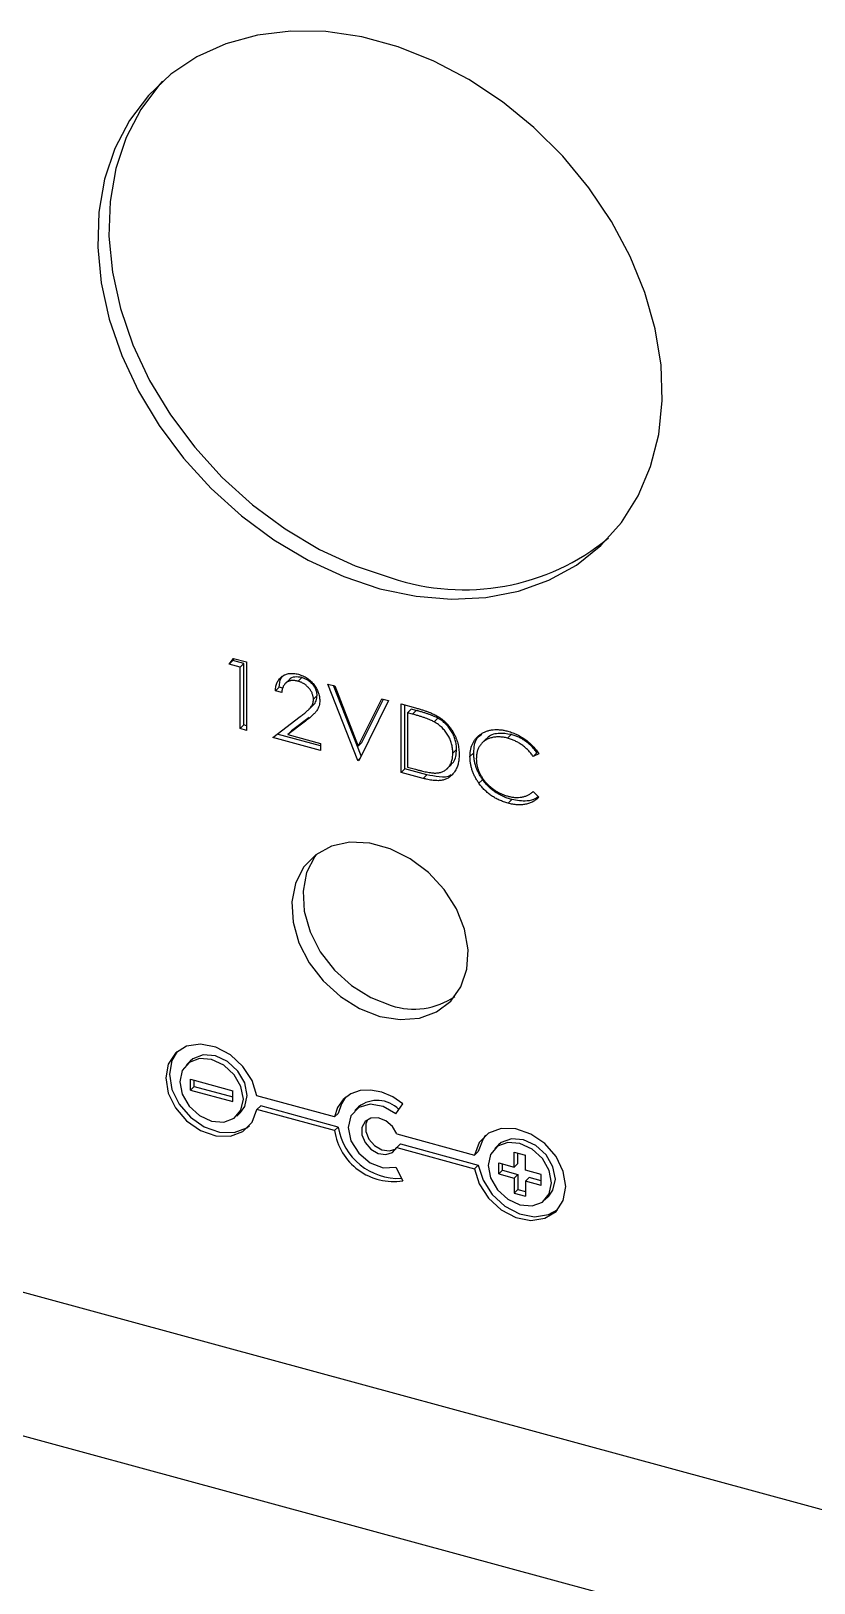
# Model space of a CAD drawing. Header units: millimetres. Extents: x 0 to 836, y 0 to 589.
# Drawn here: x 110.05 to 134.57, y 54.7 to 103.3 of the extents above; entities that cross this region are included whole.
import ezdxf

# ---------------------------------------------------------------- set-up
doc = ezdxf.new("R2010")
doc.units = ezdxf.units.MM

msp = doc.modelspace()

# ---------------------------------------------------------------- linework, layer by layer
at = {"color": 7, "linetype": 'Continuous', "lineweight": 25}
for p, q in [((31.86832, 84.98527), (219.36496, 34.0277)), ((116.25372, 83.47482), (116.38349, 83.65933)), ((116.37039, 83.58869), (116.4142, 83.65099)), ((116.38349, 83.65933), (116.7923, 83.54823)), ((116.37039, 83.58869), (116.25372, 83.47482)), ((116.59388, 83.38237), (116.25372, 83.47482)), ((116.71055, 83.49625), (116.37039, 83.58869)), ((116.71055, 83.49625), (116.59388, 83.38237)), ((116.59388, 81.45924), (116.59388, 83.38237)), ((116.71055, 81.57311), (116.71055, 83.49625)), ((116.7923, 83.54823), (116.7923, 81.40531)), ((117.81607, 82.75622), (117.6994, 82.64234)), ((117.89783, 82.58841), (117.6994, 82.64234)), ((117.92701, 82.72607), (117.81607, 82.75622)), ((118.14389, 83.0017), (117.99805, 82.85936)), ((118.52696, 83.05753), (118.41028, 82.94366)), ((119.34351, 82.85486), (119.55611, 82.79708)), ((120.27895, 80.45771), (119.34351, 82.85486)), ((120.38324, 80.60333), (119.52374, 82.80588)), ((119.55611, 82.79708), (120.29313, 80.90803)), ((118.73592, 82.05012), (118.88177, 82.19247)), ((119.00664, 82.49274), (118.88996, 82.37887)), ((120.29313, 80.90803), (121.03014, 82.39647)), ((121.24274, 82.33869), (120.3073, 80.45001)), ((120.4098, 81.02191), (121.08328, 82.38203)), ((121.03014, 82.39647), (121.24274, 82.33869)), ((121.6396, 82.23084), (122.08606, 82.1095)), ((121.6396, 80.08792), (121.6396, 82.23084)), ((121.75627, 80.2018), (121.75627, 82.19913)), ((117.61436, 81.18189), (118.47185, 81.83572)), ((118.64104, 81.69487), (118.08784, 81.273)), ((118.75772, 81.80874), (118.20451, 81.38687)), ((118.75772, 81.80874), (118.64104, 81.69487)), ((121.9547, 82.071), (121.83802, 81.95712)), ((121.83802, 81.95712), (121.83802, 80.25378)), ((121.99349, 81.91487), (121.83802, 81.95712)), ((122.11016, 82.02875), (121.9547, 82.071)), ((122.11016, 82.02875), (121.99349, 81.91487)), ((122.7896, 81.78399), (122.67292, 81.67012)), ((116.71055, 81.57311), (116.59388, 81.45924)), ((116.7923, 81.40531), (116.59388, 81.45924)), ((116.7923, 81.5509), (116.71055, 81.57311)), ((119.11674, 80.77358), (117.61436, 81.18189)), ((119.11674, 80.91916), (117.75512, 81.28922)), ((118.20451, 81.38687), (118.08784, 81.273)), ((118.08784, 81.273), (119.11674, 80.99336)), ((125.0879, 81.27441), (124.97122, 81.16053)), ((119.11674, 80.99336), (119.11674, 80.77358)), ((120.4098, 81.02191), (120.29313, 80.90803)), ((123.37203, 80.80751), (123.25536, 80.69363)), ((123.91062, 80.7002), (123.79395, 80.58632)), ((124.31358, 81.14569), (124.16773, 81.00335)), ((125.89135, 80.6989), (125.77468, 80.58502)), ((32.21834, 80.39819), (219.71498, 29.44062)), ((120.34121, 80.51848), (120.27895, 80.45771)), ((120.3073, 80.45001), (120.27895, 80.45771)), ((121.75627, 80.2018), (121.6396, 80.08792)), ((122.44146, 80.01557), (121.75627, 80.2018)), ((121.83802, 80.25378), (122.09181, 80.1848)), ((123.07109, 80.1969), (123.21694, 80.33925)), ((125.9483, 80.66661), (125.77468, 80.58502)), ((122.32479, 79.9017), (121.6396, 80.08792)), ((122.44146, 80.01557), (122.32479, 79.9017)), ((124.19099, 79.8599), (124.07431, 79.74602)), ((125.10296, 79.23729), (124.98628, 79.12341)), ((125.77468, 79.48609), (125.9483, 79.3114)), ((115.03204, 71.04906), (114.91537, 70.93519)), ((115.03784, 70.48181), (116.36447, 70.12126)), ((115.03784, 70.13894), (115.03784, 70.48181)), ((115.15452, 70.25282), (115.03784, 70.13894)), ((115.03784, 70.13894), (116.36447, 69.77839)), ((115.15452, 70.25282), (115.15452, 70.4501)), ((115.15452, 70.25282), (116.36447, 69.92398)), ((116.36447, 69.77839), (116.36447, 70.12126)), ((119.55338, 69.29744), (117.12123, 69.95845)), ((117.2379, 69.64374), (117.12123, 69.52986)), ((119.55338, 68.86886), (117.12123, 69.52986)), ((119.67005, 68.98273), (117.2379, 69.64374)), ((120.30433, 69.61617), (120.18766, 69.50229)), ((121.47093, 69.39712), (121.69204, 69.70819)), ((116.48695, 69.32501), (116.60362, 69.43889)), ((119.67005, 69.41132), (119.55338, 69.29744)), ((119.67005, 68.98273), (119.55338, 68.86886)), ((121.5041, 68.76728), (123.93625, 68.10627)), ((121.62077, 68.45257), (121.5041, 68.33869)), ((121.5041, 68.33869), (123.93625, 67.67769)), ((121.62077, 68.45257), (124.05292, 67.79156)), ((124.05292, 68.22015), (123.93625, 68.10627)), ((124.6872, 68.425), (124.57053, 68.31112)), ((125.17943, 68.19698), (125.5332, 68.10084)), ((125.17943, 67.72554), (125.17943, 68.19698)), ((125.29611, 67.83942), (125.29611, 68.16527)), ((125.5332, 67.62939), (125.5332, 68.10084)), ((121.47093, 67.72688), (121.69204, 67.29562)), ((124.05292, 67.79156), (123.93625, 67.67769)), ((124.693, 67.85774), (125.17943, 67.72554)), ((124.693, 67.51488), (124.693, 67.85774)), ((124.80968, 67.62875), (124.693, 67.51488)), ((124.80968, 67.62875), (124.80968, 67.82603)), ((124.80968, 67.62875), (125.29611, 67.49655)), ((125.29611, 67.83942), (125.17943, 67.72554)), ((126.01963, 67.49719), (125.5332, 67.62939)), ((124.693, 67.51488), (125.17943, 67.38267)), ((125.29611, 67.49655), (125.17943, 67.38267)), ((125.17943, 67.38267), (125.17943, 66.91123)), ((125.29611, 67.49655), (125.29611, 67.02511)), ((125.64987, 67.40041), (125.5332, 67.28653)), ((125.5332, 67.28653), (125.5332, 66.81509)), ((126.01963, 67.15433), (125.5332, 67.28653)), ((126.01963, 67.29991), (125.64987, 67.40041)), ((126.01963, 67.15433), (126.01963, 67.49719)), ((125.29611, 67.02511), (125.17943, 66.91123)), ((125.17943, 66.91123), (125.5332, 66.81509)), ((125.29611, 67.02511), (125.5332, 66.96067)), ((126.14211, 66.70095), (126.25878, 66.81483))]:
    msp.add_line(p, q, dxfattribs=at)
at = {"color": 7, "linetype": 'Continuous', "lineweight": 25, "flags": 128}
for points in [[(120.97345, 85.84055), (122.10442, 85.60355), (123.21681, 85.51119), (124.29238, 85.56498), (125.31344, 85.76405), (126.26324, 86.10511), (127.12619, 86.58258), (127.88811, 87.18862), (128.53648, 87.91326), (129.06068, 88.74462), (129.45208, 89.66904), (129.70426, 90.67134), (129.81308, 91.73506), (129.77676, 92.84275), (129.59589, 93.97621), (129.27343, 95.11682), (128.81469, 96.24587), (128.2272, 97.34481), (127.5206, 98.39559), (126.7065, 99.38097), (125.79826, 100.28476), (124.81079, 101.09213), (123.76032, 101.78981), (122.66409, 102.36635), (121.5401, 102.81228), (120.4068, 103.12029), (119.28281, 103.28531), (118.18657, 103.30463), (117.1361, 103.17794), (116.14864, 102.90732), (115.2404, 102.49721), (114.42629, 101.95434), (113.71969, 101.28764), (113.1322, 100.50803), (112.67346, 99.62834), (112.35101, 98.66299), (112.17013, 97.62785), (112.13381, 96.53991), (112.24263, 95.41703), (112.49481, 94.27766), (112.88622, 93.14049), (113.41041, 92.0242), (114.05879, 90.94713), (114.8207, 89.92695), (115.68365, 88.98042), (116.63345, 88.12308), (117.65452, 87.36901), (118.73008, 86.73059), (119.84248, 86.2183), (120.97345, 85.84055)], [(114.16731, 101.73563), (114.06972, 101.62927), (113.48222, 100.84966), (113.02348, 99.96997), (112.70103, 99.00463), (112.52016, 97.96949), (112.48383, 96.88154), (112.59265, 95.75867), (112.84484, 94.61929), (113.23624, 93.48212), (113.76043, 92.36584), (114.40881, 91.28876), (115.17073, 90.26858), (116.03367, 89.32205), (116.98347, 88.46471), (118.00454, 87.71064), (119.0801, 87.07222), (120.1925, 86.55993), (121.32347, 86.18218)], [(120.97345, 72.44731), (121.61082, 72.34629), (122.21384, 72.39512), (122.74999, 72.59117), (123.19036, 72.92387), (123.51122, 73.37529), (123.69527, 73.92109), (123.73258, 74.53184), (123.62114, 75.17462), (123.36697, 75.81477), (122.98377, 76.4178), (122.49218, 76.95118), (121.91872, 77.38616), (121.29431, 77.69929), (120.65259, 77.8737), (120.02817, 77.89997), (119.45471, 77.7767), (118.96313, 77.51052), (118.57992, 77.11579), (118.32575, 76.61379), (118.21432, 76.03158), (118.25163, 75.40055), (118.43568, 74.75471), (118.75653, 74.12889), (119.19691, 73.55682), (119.73305, 73.06935), (120.33607, 72.69274), (120.97345, 72.44731)], [(118.97737, 77.52118), (118.92994, 77.45742), (118.67577, 76.95542), (118.56434, 76.37321), (118.60165, 75.74218), (118.7857, 75.09635), (119.10655, 74.47052), (119.54693, 73.89845), (120.08307, 73.41098), (120.68609, 73.03437), (121.32347, 72.78894)], [(117.12123, 69.95845), (116.97168, 70.43586), (116.68345, 70.8799), (116.288, 71.24209), (115.8285, 71.48291), (115.3551, 71.57607), (114.91947, 71.51139), (114.56916, 71.29594), (114.34241, 70.95324), (114.26398, 70.52069), (114.34241, 70.04551), (114.56916, 69.57956), (114.91947, 69.1737), (115.3551, 68.87224), (115.8285, 68.70807), (116.288, 68.69912), (116.68345, 68.84637), (116.97168, 69.13374), (117.12123, 69.52986)], [(114.62696, 71.34739), (114.45909, 71.06712), (114.38065, 70.63457), (114.45909, 70.15939), (114.68583, 69.69344), (115.03614, 69.28758), (115.47177, 68.98612), (115.94517, 68.82195), (116.40468, 68.813), (116.80013, 68.96025), (116.89203, 69.02669)], [(115.70116, 69.16579), (116.08192, 69.13571), (116.40471, 69.25702), (116.62039, 69.51125), (116.69613, 69.85969), (116.62039, 70.2493), (116.40471, 70.62076), (116.08192, 70.91753), (115.70116, 71.09441), (115.3204, 71.12449), (114.99761, 71.00318), (114.78193, 70.74895), (114.70619, 70.40051), (114.78193, 70.0109), (114.99761, 69.63944), (115.3204, 69.34267), (115.70116, 69.16579)], [(116.60362, 69.43889), (116.73706, 69.62512), (116.8128, 69.97357), (116.73706, 70.36318), (116.52138, 70.73464), (116.19859, 71.0314), (115.81783, 71.20829), (115.43707, 71.23837), (115.11428, 71.11706), (115.03204, 71.04906)], [(121.69204, 69.70819), (121.37215, 69.92707), (121.02893, 70.07398), (120.68246, 70.14034), (120.35303, 70.12224), (120.05989, 70.02076), (119.82021, 69.84184), (119.64802, 69.59593), (119.55338, 69.29744)], [(119.89924, 69.9145), (119.76469, 69.70981), (119.67005, 69.41132)], [(121.47093, 69.39712), (121.07745, 69.62797), (120.66598, 69.69788), (120.30768, 69.59477), (120.0645, 69.33646), (119.97848, 68.96762), (120.0645, 68.55202), (120.30768, 68.16152), (120.66598, 67.86365), (121.07745, 67.70991), (121.47093, 67.72688)], [(121.5041, 68.76728), (121.36674, 68.99668), (121.16018, 69.1734), (120.92078, 69.26633), (120.69064, 69.25914), (120.51025, 69.15308), (120.41136, 68.96682), (120.41136, 68.73312), (120.51025, 68.4931), (120.69064, 68.28899), (120.92078, 68.1567), (121.16018, 68.11951), (121.36674, 68.18395), (121.5041, 68.33869)], [(120.58403, 69.21289), (120.52803, 69.08069), (120.52803, 68.847), (120.62693, 68.60698), (120.80731, 68.40287), (121.03745, 68.27058), (121.27686, 68.23339), (121.47954, 68.29539)], [(123.93625, 67.67769), (124.0858, 67.20028), (124.37402, 66.75624), (124.76947, 66.39404), (125.22897, 66.15323), (125.70238, 66.06007), (126.13801, 66.12474), (126.48831, 66.34019), (126.71506, 66.68289), (126.7935, 67.11544), (126.71506, 67.59062), (126.48831, 68.05657), (126.13801, 68.46243), (125.70238, 68.7639), (125.22897, 68.92806), (124.76947, 68.93701), (124.37402, 68.78976), (124.0858, 68.50239), (123.93625, 68.10627)], [(124.28211, 68.72333), (124.20247, 68.61627), (124.05292, 68.22015)], [(126.25878, 66.81483), (126.39222, 67.00106), (126.46796, 67.3495), (126.39222, 67.73911), (126.17654, 68.11057), (125.85375, 68.40734), (125.47299, 68.58423), (125.09223, 68.6143), (124.76944, 68.49299), (124.6872, 68.425)], [(125.35632, 66.54172), (125.73708, 66.51164), (126.05987, 66.63295), (126.27555, 66.88718), (126.35129, 67.23562), (126.27555, 67.62523), (126.05987, 67.9967), (125.73708, 68.29346), (125.35632, 68.47035), (124.97556, 68.50043), (124.65277, 68.37912), (124.43708, 68.12489), (124.36135, 67.77645), (124.43708, 67.38684), (124.65277, 67.01537), (124.97556, 66.71861), (125.35632, 66.54172)], [(124.05292, 67.79156), (124.20247, 67.31415), (124.4907, 66.87012), (124.88615, 66.50792), (125.34565, 66.2671), (125.81905, 66.17395), (126.25468, 66.23862), (126.54719, 66.40262)]]:
    msp.add_lwpolyline(points, dxfattribs=at)
at = {"color": 7, "linetype": 'Continuous', "lineweight": 25}
for centre, radius, start, end in [((123.60644, 92.91358), 7.108, 251.265476, 309.520001), ((122.03443, 74.95241), 2.27729, 251.80843, 304.354891), ((120.88634, 68.87061), 0.94583, 44.151114, 127.976961), ((121.40728, 69.14879), 1.87492, 188.586611, 278.73573), ((121.55716, 69.28504), 1.91117, 189.101284, 272.806671)]:
    msp.add_arc(centre, radius, start, end, dxfattribs=at)
for points, knots in [([(117.6994, 82.64234), (117.70069, 82.6675), (117.70323, 82.71692), (117.71513, 82.78674), (117.73215, 82.85195), (117.75621, 82.91145), (117.78609, 82.96617), (117.82193, 83.01582), (117.86438, 83.06), (117.91252, 83.09843), (117.96481, 83.13148), (118.02123, 83.15695), (118.08051, 83.17532), (118.14248, 83.18731), (118.20784, 83.19118), (118.27599, 83.18871), (118.34724, 83.17901), (118.39578, 83.16685), (118.42047, 83.16067)], [0, 0, 0, 0, 0.06879079, 0.13510329, 0.19897867, 0.2619043, 0.32349497, 0.38519538, 0.44696924, 0.50976478, 0.57225057, 0.63340518, 0.69325116, 0.75258316, 0.81257927, 0.87327508, 0.93554994, 1, 1, 1, 1]), ([(117.81607, 82.75622), (117.82468, 82.86079), (117.83794, 83.02182), (117.94673, 83.11524), (117.98487, 83.148)], [0, 0, 0, 0, 0.64938868, 1, 1, 1, 1]), ([(118.42047, 83.16067), (118.44471, 83.15353), (118.49235, 83.13951), (118.56188, 83.11133), (118.62807, 83.0788), (118.6908, 83.04135), (118.74955, 82.99797), (118.80478, 82.95002), (118.85714, 82.89769), (118.90427, 82.84003), (118.94755, 82.78039), (118.98488, 82.71913), (119.01686, 82.65764), (119.04351, 82.59552), (119.06313, 82.53272), (119.07802, 82.46944), (119.08644, 82.40554), (119.08773, 82.36349), (119.08839, 82.34211)], [0, 0, 0, 0, 0.06947546, 0.1365168, 0.20078882, 0.26382967, 0.32573502, 0.38729069, 0.44950922, 0.51296782, 0.57627522, 0.6375801, 0.69790261, 0.75717209, 0.81659853, 0.87665317, 0.93728964, 1, 1, 1, 1]), ([(118.41028, 82.94366), (118.39299, 82.94792), (118.35903, 82.95629), (118.30918, 82.96382), (118.26162, 82.96637), (118.21623, 82.96452), (118.17295, 82.95824), (118.13197, 82.94692), (118.0934, 82.93059), (118.05715, 82.91005), (118.02376, 82.88529), (117.99441, 82.85554), (117.96878, 82.82159), (117.94641, 82.78367), (117.92824, 82.74113), (117.91436, 82.6941), (117.90338, 82.64319), (117.89971, 82.60697), (117.89783, 82.58841)], [0, 0, 0, 0, 0.06443867, 0.12654691, 0.18688715, 0.24587754, 0.30404088, 0.36219122, 0.42097593, 0.48066028, 0.54060027, 0.6006891, 0.66193579, 0.72444251, 0.78903839, 0.85631376, 0.92635203, 1, 1, 1, 1]), ([(118.52696, 83.05753), (118.45307, 83.06928), (118.30545, 83.09274), (118.16571, 83.04286), (118.13029, 82.98785), (118.1298, 82.98709)], [0, 0, 0, 0, 0.4969954, 0.99301201, 1, 1, 1, 1]), ([(118.88996, 82.37887), (118.88956, 82.3936), (118.88877, 82.42263), (118.88178, 82.46678), (118.87123, 82.5104), (118.8561, 82.5539), (118.83613, 82.59695), (118.81183, 82.63945), (118.78379, 82.68178), (118.75135, 82.72314), (118.71571, 82.76263), (118.67806, 82.79927), (118.63823, 82.83216), (118.59639, 82.86162), (118.55264, 82.8877), (118.50691, 82.90996), (118.45933, 82.92906), (118.42684, 82.93873), (118.41028, 82.94366)], [0, 0, 0, 0, 0.061965401, 0.122121906, 0.180988497, 0.239933216, 0.299905831, 0.359988847, 0.421775742, 0.486575826, 0.551534805, 0.615017543, 0.677258617, 0.739729962, 0.803050103, 0.866495132, 0.931973474, 1, 1, 1, 1]), ([(119.00664, 82.49274), (119.00623, 82.50747), (119.00544, 82.53651), (118.99846, 82.58065), (118.9879, 82.62428), (118.97277, 82.66778), (118.95281, 82.71082), (118.9285, 82.75333), (118.90046, 82.79566), (118.86802, 82.83702), (118.83238, 82.87651), (118.79474, 82.91315), (118.75491, 82.94604), (118.71306, 82.9755), (118.66932, 83.00158), (118.62359, 83.02384), (118.576, 83.04294), (118.54351, 83.05261), (118.52696, 83.05753)], [0, 0, 0, 0, 0.061965401, 0.122121906, 0.180988497, 0.239933216, 0.299905831, 0.359988847, 0.421775742, 0.486575826, 0.551534805, 0.615017543, 0.677258617, 0.739729962, 0.803050103, 0.866495132, 0.931973474, 1, 1, 1, 1]), ([(118.47185, 81.83572), (118.49272, 81.85117), (118.53283, 81.88084), (118.58954, 81.92466), (118.64049, 81.96576), (118.68598, 82.00396), (118.72504, 82.04026), (118.75971, 82.07259), (118.78748, 82.10347), (118.81762, 82.13981), (118.84682, 82.18625), (118.87191, 82.24589), (118.8872, 82.31014), (118.88904, 82.35586), (118.88996, 82.37887)], [0, 0, 0, 0, 0.110802644, 0.212829202, 0.30610131, 0.390647321, 0.466924469, 0.534481039, 0.593586941, 0.644557005, 0.736200453, 0.825024026, 0.911985585, 1, 1, 1, 1]), ([(119.08839, 82.34211), (119.08732, 82.31255), (119.0852, 82.25396), (119.06706, 82.17194), (119.03873, 82.0954), (119.00462, 82.03687), (118.9702, 81.99159), (118.9392, 81.95503), (118.90289, 81.91646), (118.86077, 81.87619), (118.8137, 81.83357), (118.76125, 81.78874), (118.70305, 81.74243), (118.66221, 81.7111), (118.64104, 81.69487)], [0, 0, 0, 0, 0.0987022, 0.19567231, 0.29242243, 0.39134254, 0.44446244, 0.50422878, 0.57035234, 0.64254575, 0.72228751, 0.80792112, 0.90046954, 1, 1, 1, 1]), ([(118.86495, 82.18074), (118.87328, 82.18746), (118.92153, 82.22637), (118.98737, 82.32431), (119.00022, 82.43663), (119.00664, 82.49274)], [0, 0, 0, 0, 0.09457385, 0.54764454, 1, 1, 1, 1]), ([(122.67292, 81.67012), (122.65438, 81.68013), (122.61496, 81.70141), (122.55062, 81.73042), (122.47821, 81.76026), (122.39742, 81.79083), (122.30832, 81.82122), (122.21085, 81.85234), (122.10498, 81.88425), (122.03158, 81.90441), (121.99349, 81.91487)], [0, 0, 0, 0, 0.08431862, 0.17928451, 0.28658253, 0.40511148, 0.53559287, 0.67819021, 0.83297584, 1, 1, 1, 1]), ([(122.08606, 82.1095), (122.12489, 82.09867), (122.19991, 82.07776), (122.30832, 82.04498), (122.40863, 82.01184), (122.5005, 81.97832), (122.5842, 81.94507), (122.65947, 81.91145), (122.72672, 81.87763), (122.76808, 81.85314), (122.78764, 81.84155)], [0, 0, 0, 0, 0.16428922, 0.31740591, 0.45884361, 0.58936654, 0.70783132, 0.81577003, 0.9128799, 1, 1, 1, 1]), ([(122.7896, 81.78399), (122.77105, 81.794), (122.73163, 81.81528), (122.66729, 81.84429), (122.59489, 81.87414), (122.51409, 81.90471), (122.42499, 81.9351), (122.32753, 81.96622), (122.22165, 81.99812), (122.14825, 82.01828), (122.11016, 82.02875)], [0, 0, 0, 0, 0.08431862, 0.17928451, 0.28658253, 0.40511148, 0.53559287, 0.67819021, 0.83297584, 1, 1, 1, 1]), ([(123.25536, 80.69363), (123.25503, 80.71878), (123.2544, 80.76819), (123.24639, 80.84261), (123.23469, 80.91527), (123.21777, 80.98659), (123.19621, 81.05655), (123.1693, 81.12498), (123.13856, 81.19211), (123.10198, 81.25714), (123.06192, 81.32013), (123.01746, 81.37994), (122.96931, 81.43649), (122.91799, 81.49032), (122.86206, 81.54022), (122.80283, 81.58735), (122.73944, 81.63091), (122.69534, 81.65691), (122.67292, 81.67012)], [0, 0, 0, 0, 0.07015118, 0.13781261, 0.20322625, 0.26717406, 0.330024, 0.39179427, 0.4530844, 0.51433391, 0.57499999, 0.63486548, 0.69411632, 0.75344162, 0.8131258, 0.87407969, 0.93600701, 1, 1, 1, 1]), ([(122.78764, 81.84155), (122.81322, 81.82515), (122.8638, 81.79273), (122.93582, 81.73791), (123.00362, 81.67956), (123.06757, 81.61751), (123.12619, 81.55091), (123.18179, 81.48127), (123.23208, 81.40724), (123.27814, 81.32977), (123.31967, 81.24972), (123.35577, 81.16746), (123.38574, 81.08354), (123.41063, 80.9979), (123.43024, 80.9104), (123.44362, 80.82123), (123.45245, 80.73025), (123.45334, 80.6699), (123.45379, 80.63928)], [0, 0, 0, 0, 0.06154497, 0.1216943, 0.18115486, 0.23987539, 0.29870194, 0.35764742, 0.41760484, 0.47849404, 0.54040705, 0.60234499, 0.66500433, 0.72855931, 0.79365054, 0.86053427, 0.92923596, 1, 1, 1, 1]), ([(123.37203, 80.80751), (123.37171, 80.83266), (123.37107, 80.88207), (123.36306, 80.95649), (123.35136, 81.02915), (123.33444, 81.10047), (123.31288, 81.17042), (123.28597, 81.23885), (123.25523, 81.30599), (123.21865, 81.37102), (123.17859, 81.434), (123.13413, 81.49382), (123.08598, 81.55037), (123.03466, 81.6042), (122.97873, 81.65409), (122.9195, 81.70122), (122.85611, 81.74479), (122.81201, 81.77078), (122.7896, 81.78399)], [0, 0, 0, 0, 0.07015118, 0.13781261, 0.20322625, 0.26717406, 0.330024, 0.39179427, 0.4530844, 0.51433391, 0.57499999, 0.63486548, 0.69411632, 0.75344162, 0.8131258, 0.87407969, 0.93600701, 1, 1, 1, 1]), ([(123.79395, 80.58632), (123.79493, 80.6246), (123.79686, 80.69991), (123.81328, 80.80674), (123.8397, 80.90618), (123.87723, 80.99775), (123.9248, 81.08225), (123.98357, 81.15863), (124.05284, 81.22767), (124.13209, 81.28819), (124.219, 81.33959), (124.31206, 81.38031), (124.41111, 81.40832), (124.51504, 81.42599), (124.62463, 81.4315), (124.73966, 81.42494), (124.8599, 81.40764), (124.94194, 81.38729), (124.98362, 81.37695)], [0, 0, 0, 0, 0.06455785, 0.12701353, 0.18795481, 0.24801391, 0.30774768, 0.36823451, 0.42946984, 0.49274344, 0.55625777, 0.61821679, 0.67965548, 0.74124555, 0.80341526, 0.86681546, 0.93232831, 1, 1, 1, 1]), ([(123.91062, 80.7002), (123.92226, 80.87052), (123.93903, 81.11611), (124.11013, 81.2479), (124.16258, 81.2883)], [0, 0, 0, 0, 0.69350483, 1, 1, 1, 1]), ([(124.97122, 81.16053), (124.94906, 81.16631), (124.90494, 81.17781), (124.83946, 81.18911), (124.77521, 81.19744), (124.71222, 81.20101), (124.65057, 81.20064), (124.58987, 81.19667), (124.53098, 81.18736), (124.4731, 81.1751), (124.41765, 81.15856), (124.36518, 81.13834), (124.31589, 81.11478), (124.26974, 81.08774), (124.22667, 81.05742), (124.18701, 81.02328), (124.15088, 80.98543), (124.11758, 80.9447), (124.08775, 80.90104), (124.06278, 80.85391), (124.04067, 80.80475), (124.02317, 80.75247), (124.00932, 80.69774), (123.99976, 80.64022), (123.99313, 80.5804), (123.99263, 80.53878), (123.99237, 80.5178)], [0, 0, 0, 0, 0.04395491, 0.08750187, 0.13046263, 0.17275202, 0.21540307, 0.25764983, 0.30015275, 0.34312149, 0.38592516, 0.42768573, 0.46881795, 0.5094918, 0.54988303, 0.58998002, 0.63040523, 0.67086863, 0.71138394, 0.75162726, 0.79177558, 0.83245892, 0.87331905, 0.91454296, 0.95692356, 1, 1, 1, 1]), ([(125.0879, 81.27441), (124.9493, 81.29496), (124.67222, 81.33604), (124.39321, 81.24991), (124.31501, 81.13796), (124.30619, 81.12534)], [0, 0, 0, 0, 0.47030087, 0.94027759, 1, 1, 1, 1]), ([(124.98362, 81.37695), (125.00903, 81.36975), (125.05931, 81.3555), (125.1337, 81.32958), (125.20612, 81.3004), (125.27663, 81.26831), (125.34557, 81.23353), (125.4124, 81.19446), (125.47754, 81.15286), (125.54055, 81.10821), (125.60114, 81.06084), (125.6593, 81.01111), (125.71455, 80.95917), (125.76729, 80.90525), (125.81664, 80.84873), (125.864, 80.79044), (125.90775, 80.72948), (125.93476, 80.68761), (125.9483, 80.66661)], [0, 0, 0, 0, 0.06854754, 0.13568295, 0.20121499, 0.26568223, 0.32926683, 0.39239543, 0.45506976, 0.51712685, 0.57879004, 0.63973986, 0.7001915, 0.75980624, 0.81962832, 0.87935479, 0.93951161, 1, 1, 1, 1]), ([(125.89135, 80.6989), (125.87896, 80.71657), (125.85436, 80.75167), (125.81478, 80.80234), (125.77352, 80.85094), (125.73062, 80.89765), (125.68528, 80.94145), (125.63862, 80.98368), (125.58986, 81.02343), (125.52242, 81.07388), (125.4342, 81.13137), (125.32314, 81.18966), (125.20722, 81.23906), (125.12812, 81.26249), (125.0879, 81.27441)], [0, 0, 0, 0, 0.06316326, 0.12547494, 0.18712122, 0.24829435, 0.30929486, 0.36985007, 0.43097338, 0.49245599, 0.61614797, 0.7408437, 0.86818265, 1, 1, 1, 1]), ([(122.72386, 80.06754), (122.74404, 80.06895), (122.78392, 80.07172), (122.84134, 80.08095), (122.89488, 80.09581), (122.94549, 80.11475), (122.99244, 80.13912), (123.0363, 80.16796), (123.07697, 80.2015), (123.11404, 80.2398), (123.14721, 80.28264), (123.17593, 80.32966), (123.20111, 80.38), (123.22087, 80.43507), (123.23635, 80.494), (123.24732, 80.55687), (123.25416, 80.62357), (123.25495, 80.66998), (123.25536, 80.69363)], [0, 0, 0, 0, 0.0624145, 0.12333823, 0.18312454, 0.24178299, 0.30057888, 0.35968007, 0.41888164, 0.47953066, 0.54085054, 0.6023034, 0.66446321, 0.72780572, 0.79289481, 0.85967233, 0.9284644, 1, 1, 1, 1]), ([(123.19157, 80.33641), (123.2205, 80.35993), (123.35014, 80.46535), (123.36246, 80.65791), (123.37203, 80.80751)], [0, 0, 0, 0, 0.22311921, 1, 1, 1, 1]), ([(124.19099, 79.8599), (124.1686, 79.89264), (124.1241, 79.95773), (124.06717, 80.0591), (124.01843, 80.16202), (123.97903, 80.26666), (123.94822, 80.37301), (123.92688, 80.48089), (123.91301, 80.59073), (123.91143, 80.66331), (123.91062, 80.7002)], [0, 0, 0, 0, 0.12432851, 0.24715602, 0.36877975, 0.49073386, 0.61361377, 0.73895758, 0.86731058, 1, 1, 1, 1]), ([(125.77468, 80.58502), (125.76229, 80.60269), (125.73769, 80.6378), (125.6981, 80.68846), (125.65685, 80.73706), (125.61394, 80.78377), (125.56861, 80.82757), (125.52195, 80.86981), (125.47318, 80.90955), (125.40574, 80.96), (125.31753, 81.0175), (125.20647, 81.07578), (125.09054, 81.12518), (125.01145, 81.14861), (124.97122, 81.16053)], [0, 0, 0, 0, 0.06316326, 0.12547494, 0.18712122, 0.24829435, 0.30929486, 0.36985007, 0.43097338, 0.49245599, 0.61614797, 0.7408437, 0.86818265, 1, 1, 1, 1]), ([(123.45379, 80.63928), (123.45339, 80.6129), (123.45261, 80.56091), (123.44558, 80.4859), (123.43536, 80.41403), (123.41953, 80.34633), (123.40033, 80.28155), (123.37571, 80.22099), (123.34752, 80.16354), (123.31464, 80.11039), (123.27854, 80.06137), (123.2398, 80.01644), (123.19846, 79.97638), (123.15413, 79.94115), (123.10738, 79.91065), (123.0579, 79.88461), (123.00556, 79.86384), (122.95061, 79.8469), (122.89143, 79.83517), (122.82691, 79.82918), (122.75677, 79.82874), (122.68118, 79.83302), (122.60001, 79.84217), (122.51319, 79.85712), (122.42084, 79.87637), (122.35743, 79.89309), (122.32479, 79.9017)], [0, 0, 0, 0, 0.04608068, 0.0908068, 0.13429527, 0.17702439, 0.21882273, 0.26024412, 0.30107987, 0.34161389, 0.38158342, 0.42011959, 0.45807462, 0.49473849, 0.53119462, 0.5669337, 0.60271265, 0.63832661, 0.67485325, 0.71346737, 0.7544418, 0.79781536, 0.84398946, 0.89307157, 0.94496335, 1, 1, 1, 1]), ([(124.07431, 79.74602), (124.05193, 79.77876), (124.00743, 79.84385), (123.95049, 79.94522), (123.90176, 80.04814), (123.86235, 80.15278), (123.83155, 80.25913), (123.81021, 80.36701), (123.79634, 80.47685), (123.79475, 80.54943), (123.79395, 80.58632)], [0, 0, 0, 0, 0.12432851, 0.24715602, 0.36877975, 0.49073386, 0.61361377, 0.73895758, 0.86731058, 1, 1, 1, 1]), ([(123.99237, 80.5178), (123.99317, 80.48591), (123.99474, 80.4233), (124.00866, 80.32842), (124.02983, 80.23541), (124.06155, 80.1439), (124.10067, 80.05373), (124.1501, 79.96546), (124.20734, 79.87862), (124.27321, 79.79469), (124.34549, 79.71473), (124.42303, 79.64054), (124.50565, 79.57381), (124.59244, 79.51338), (124.68405, 79.46016), (124.78034, 79.41406), (124.88108, 79.37367), (124.94992, 79.35372), (124.98495, 79.34356)], [0, 0, 0, 0, 0.06432322, 0.1262901, 0.18672647, 0.24614643, 0.30557564, 0.36542939, 0.42632631, 0.48883991, 0.55172497, 0.6139186, 0.67548377, 0.7373339, 0.80022904, 0.8645023, 0.93104074, 1, 1, 1, 1]), ([(122.09181, 80.1848), (122.12828, 80.17504), (122.19843, 80.15627), (122.29929, 80.13142), (122.39144, 80.11057), (122.47491, 80.09374), (122.54963, 80.08119), (122.61578, 80.07186), (122.67312, 80.06705), (122.70782, 80.06739), (122.72386, 80.06754)], [0, 0, 0, 0, 0.17190066, 0.33062793, 0.47554884, 0.60674619, 0.7250238, 0.82974239, 0.92132282, 1, 1, 1, 1]), ([(123.20525, 80.02599), (123.19828, 80.01843), (123.11585, 79.92905), (122.82292, 79.93225), (122.56892, 79.98773), (122.44146, 80.01557)], [0, 0, 0, 0, 0.04400015, 0.52029219, 1, 1, 1, 1]), ([(124.98628, 79.12341), (124.9625, 79.13004), (124.91548, 79.14313), (124.84605, 79.16714), (124.77846, 79.19252), (124.71291, 79.22089), (124.64902, 79.25071), (124.58739, 79.28416), (124.5274, 79.31917), (124.46931, 79.35694), (124.41304, 79.39704), (124.3588, 79.43981), (124.3066, 79.48503), (124.25594, 79.53214), (124.20755, 79.58202), (124.16102, 79.63425), (124.11609, 79.6888), (124.08829, 79.72688), (124.07431, 79.74602)], [0, 0, 0, 0, 0.0696628, 0.13774956, 0.20391674, 0.26877986, 0.33241371, 0.39475354, 0.45618003, 0.51699565, 0.57739594, 0.63719834, 0.69699918, 0.75675619, 0.81655391, 0.876948, 0.93813179, 1, 1, 1, 1]), ([(125.10296, 79.23729), (125.07917, 79.24392), (125.03215, 79.25701), (124.96273, 79.28102), (124.89514, 79.3064), (124.82958, 79.33477), (124.7657, 79.36459), (124.70406, 79.39804), (124.64408, 79.43304), (124.58598, 79.47082), (124.52972, 79.51091), (124.47548, 79.55369), (124.42328, 79.59891), (124.37261, 79.64602), (124.32422, 79.69589), (124.27769, 79.74813), (124.23276, 79.80267), (124.20496, 79.84075), (124.19099, 79.8599)], [0, 0, 0, 0, 0.0696628, 0.13774956, 0.20391674, 0.26877986, 0.33241371, 0.39475354, 0.45618003, 0.51699565, 0.57739594, 0.63719834, 0.69699918, 0.75675619, 0.81655391, 0.876948, 0.93813179, 1, 1, 1, 1]), ([(124.98495, 79.34356), (125.02355, 79.33411), (125.09953, 79.31549), (125.21094, 79.30245), (125.3176, 79.30142), (125.41951, 79.31285), (125.51637, 79.33738), (125.60835, 79.37403), (125.69552, 79.42338), (125.74793, 79.4649), (125.77468, 79.48609)], [0, 0, 0, 0, 0.12851519, 0.25294864, 0.37475473, 0.49593975, 0.61718064, 0.74090947, 0.86781115, 1, 1, 1, 1]), ([(125.9483, 79.3114), (125.93433, 79.29773), (125.90645, 79.27044), (125.86131, 79.23356), (125.81375, 79.20026), (125.76343, 79.171), (125.71092, 79.14477), (125.65529, 79.12297), (125.59725, 79.10489), (125.53701, 79.09026), (125.47463, 79.07971), (125.4102, 79.07368), (125.34397, 79.0714), (125.27596, 79.0732), (125.20602, 79.07918), (125.1344, 79.08994), (125.06095, 79.10394), (125.01139, 79.11686), (124.98628, 79.12341)], [0, 0, 0, 0, 0.06167424, 0.12305306, 0.183475, 0.2437265, 0.30427892, 0.36486292, 0.4259462, 0.48739123, 0.54922038, 0.61114359, 0.67352853, 0.73696146, 0.80078528, 0.8660126, 0.93210075, 1, 1, 1, 1]), ([(125.93102, 79.32878), (125.90439, 79.30787), (125.80786, 79.23207), (125.53019, 79.16398), (125.26489, 79.20951), (125.10296, 79.23729)], [0, 0, 0, 0, 0.12928716, 0.46855639, 1, 1, 1, 1])]:
    msp.add_open_spline(points, degree=3, knots=knots, dxfattribs=at)

doc.saveas('drawing.dxf')
